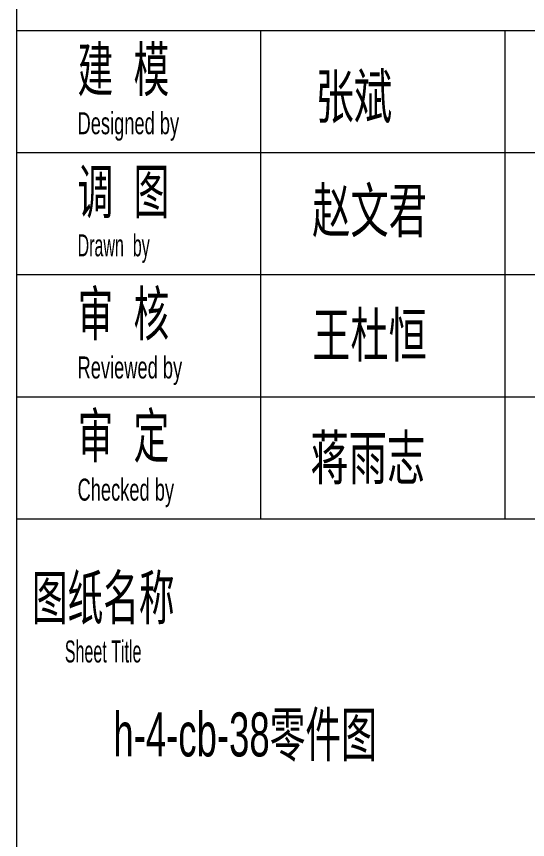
# Model space of a CAD drawing. Header units: millimetres. Extents: x 96 to 23960, y 200 to 17000.
# Drawn here: x 21596 to 22778, y 3412 to 5316 of the extents above; entities that cross this region are included whole.
import ezdxf

# ---------------------------------------------------------------- set-up
doc = ezdxf.new("R2010")
doc.units = ezdxf.units.MM
doc.linetypes.add('XKITLINE00', pattern=[0])
doc.layers.add('OtherObjectType', color=1, linetype='Continuous', lineweight=0)
doc.styles.add('$TD_AUDIT_GENERATED_(14D)', font='ARIAL.TTF')
doc.styles.add('Arial', font='arial.ttf')

# ---------------------------------------------------------------- blocks, each defined once
blk = doc.blocks.new('*A7')
at = {"layer": 'OtherObjectType', "color": 7, "linetype": 'XKITLINE00', "lineweight": 0}
for p, q in [((21596, 16811.9), (21596, 384)), ((21596, 5283.6), (23758.8, 5283.6)), ((22161, 4153.5), (22161, 5283.6)), ((22726.1, 4153.5), (22726.1, 5283.6)), ((21596, 5001.1), (23758.8, 5001.1)), ((21596, 4718.6), (23758.8, 4718.6)), ((21596, 4436.1), (23758.8, 4436.1)), ((21596, 4153.5), (23758.8, 4153.5))]:
    blk.add_line(p, q, dxfattribs=at)
at = {"layer": 'OtherObjectType', "color": 7}
for s, height, style, width, p in [('\\M+5BDA8  \\M+5C4A3', 101.707, '$TD_AUDIT_GENERATED_(14D)', 0.595, (21737.3, 5142.4)), ('\\M+5D5C5\\M+5B1F3', 101.707, 'Arial', 0.6375, (22288, 5080)), ('Designed by', 50.854, '$TD_AUDIT_GENERATED_(14D)', 0.595, (21737.3, 5043.3)), ('\\M+5B5F7  \\M+5CDBC', 101.707, '$TD_AUDIT_GENERATED_(14D)', 0.595, (21737.3, 4859.8)), ('\\M+5D5D4\\M+5CEC4\\M+5BEFD', 101.707, 'Arial', 0.6375, (22280, 4816)), ('Drawn  by', 50.85, '$TD_AUDIT_GENERATED_(14D)', 0.522006, (21737.3, 4760.8)), ('\\M+5C9F3  \\M+5BACB', 101.707, '$TD_AUDIT_GENERATED_(14D)', 0.595, (21737.3, 4577.3)), ('\\M+5CDF5\\M+5B6C5\\M+5BAE3', 101.707, 'Arial', 0.6375, (22280, 4528)), ('Reviewed by', 50.854, '$TD_AUDIT_GENERATED_(14D)', 0.595, (21737.3, 4478.3)), ('\\M+5C9F3  \\M+5B6A8', 101.707, '$TD_AUDIT_GENERATED_(14D)', 0.595, (21737.3, 4294.8)), ('\\M+5BDAF\\M+5D3EA\\M+5D6BE', 101.707, 'Arial', 0.6375, (22276, 4244)), ('Checked by', 50.85, '$TD_AUDIT_GENERATED_(14D)', 0.595, (21737.3, 4195.7)), ('\\M+5CDBC\\M+5D6BD\\M+5C3FB\\M+5B3C6', 101.707, '$TD_AUDIT_GENERATED_(14D)', 0.595, (21631.6, 3920.4)), ('Sheet Title', 50.854, '$TD_AUDIT_GENERATED_(14D)', 0.522006, (21707.9, 3821.3)), ('h-4-cb-38\\M+5C1E3\\M+5BCFE\\M+5CDBC', 101.707, '$TD_AUDIT_GENERATED_(14D)', 0.595, (21820, 3604))]:
    blk.add_text(s, height=height, dxfattribs=dict(at, style=style, width=width)).set_placement(p)

msp = doc.modelspace()

# ---------------------------------------------------------------- block references
at = {"lineweight": 0}
msp.add_blockref('*A7', (0, 0), dxfattribs=at)

doc.saveas('drawing.dxf')
